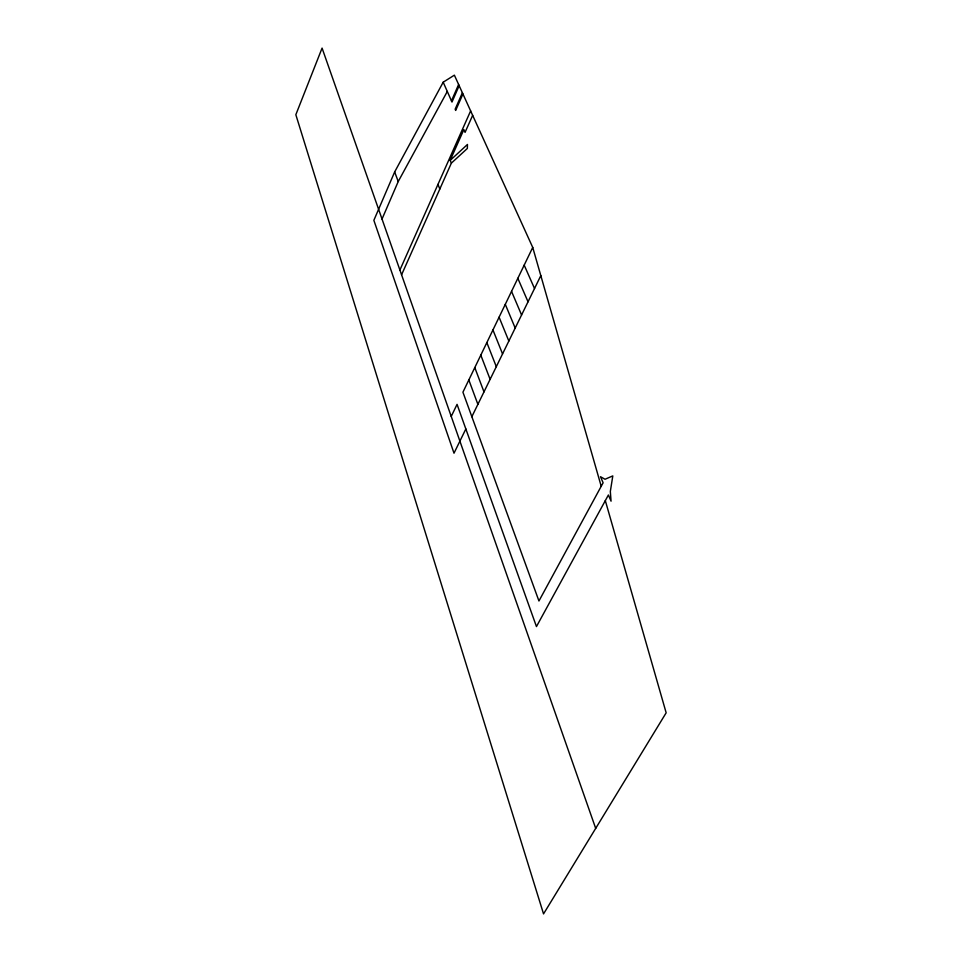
<?xml version="1.0" encoding="UTF-8"?>
<svg xmlns="http://www.w3.org/2000/svg" width="962" height="962" viewBox="0 0 962 962"><rect width="100%" height="100%" fill="white"/><g stroke="black" fill="none" stroke-linecap="round" stroke-linejoin="round"><path stroke-width="1.44" d="M601.214 486.279L532.732 247.426L454.377 75.168L443.193 82.203L394.66 171.945L373.857 220.322L454.004 453.198L465.848 428.968M382.022 219.047L398.232 181.529L447.294 91.462M451.455 100.866L458.621 84.488M459.151 85.666L451.984 102.044L443.193 82.203M462.385 92.773L455.146 109.211L455.687 110.414L462.926 93.963M399.903 270.021L470.634 110.907M401.575 274.795L451.358 163.143L450.18 160.353L463.852 129.617L465.067 132.359L472.655 115.332M451.238 416.426L457.058 404.365L536.459 626.575L608.393 494.997L611.062 501.178L610.329 491.462L612.806 475.901L605.026 479.256L600.504 476.731L603.114 482.78L538.948 600.985L462.926 392.195L532.732 247.426M471.849 416.702L540.824 275.625M450.192 160.389L467.46 144.468L467.352 148.461L451.358 163.143M524.194 265.151L534.523 288.504M517.833 278.319L528.03 301.791M511.543 291.378L521.572 314.983M505.29 304.341L515.187 328.054M499.098 317.195L508.838 341.029M437.963 184.391L439.826 189.009M492.941 329.942L502.549 353.896M486.844 342.592L496.308 366.666M480.796 355.134L490.115 379.317M474.795 367.592L483.982 391.883M394.66 171.945L398.232 181.529M468.831 379.942L477.886 404.341M595.694 828.378L322.078 48.1L295.839 114.718L543.542 913.9L666.161 712.818L605.314 500.613"/></g></svg>
